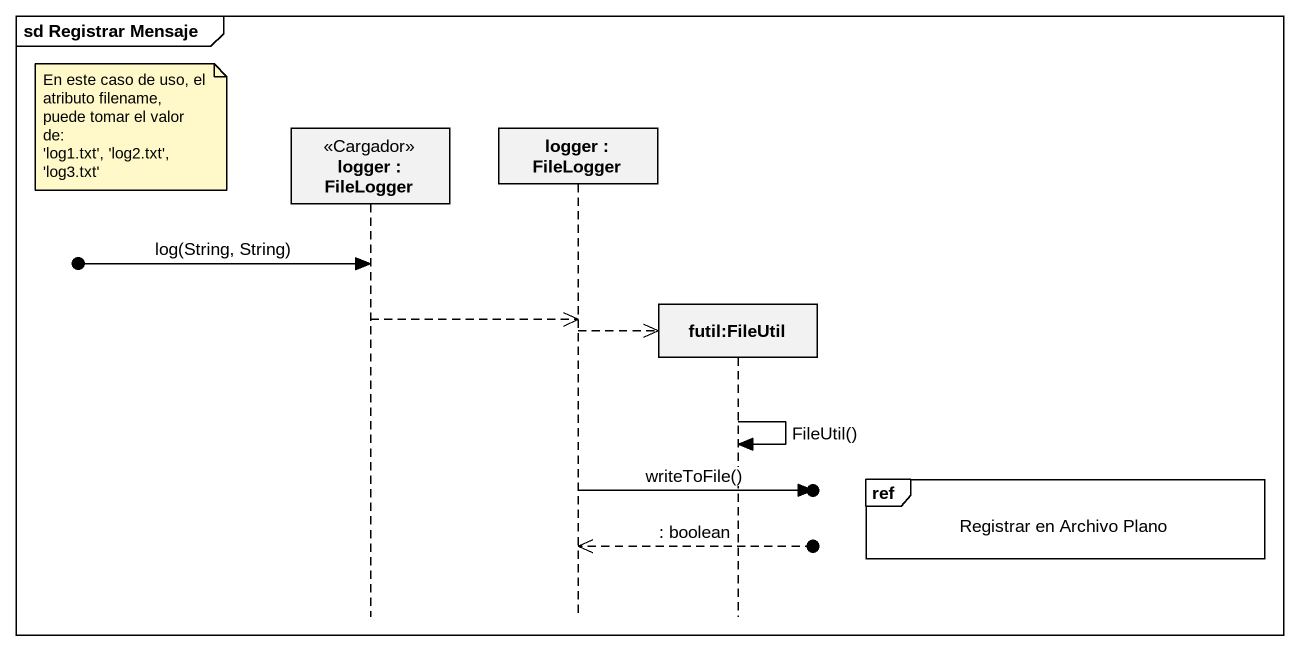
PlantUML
@startuml
mainframe sd Registrar Mensaje
hide footbox
participant "logger : FileLogger" as logger <<Cargador>>
participant "logger : FileLogger" as logger_2
participant "futil:FileUtil" as futil_FileUtil

note left of logger
  En este caso de uso, el atributo filename, puede tomar el valor de:
  ~'log1.txt', 'log2.txt', 'log3.txt'
end note
[o-> logger : log(String, String)
logger -->> logger_2
logger_2 -->> futil_FileUtil **
futil_FileUtil -> futil_FileUtil : FileUtil()
ref over futil_FileUtil : Registrar en Archivo Plano
logger_2 ->o] : writeToFile()
logger_2 <<--o] : : boolean
@enduml
